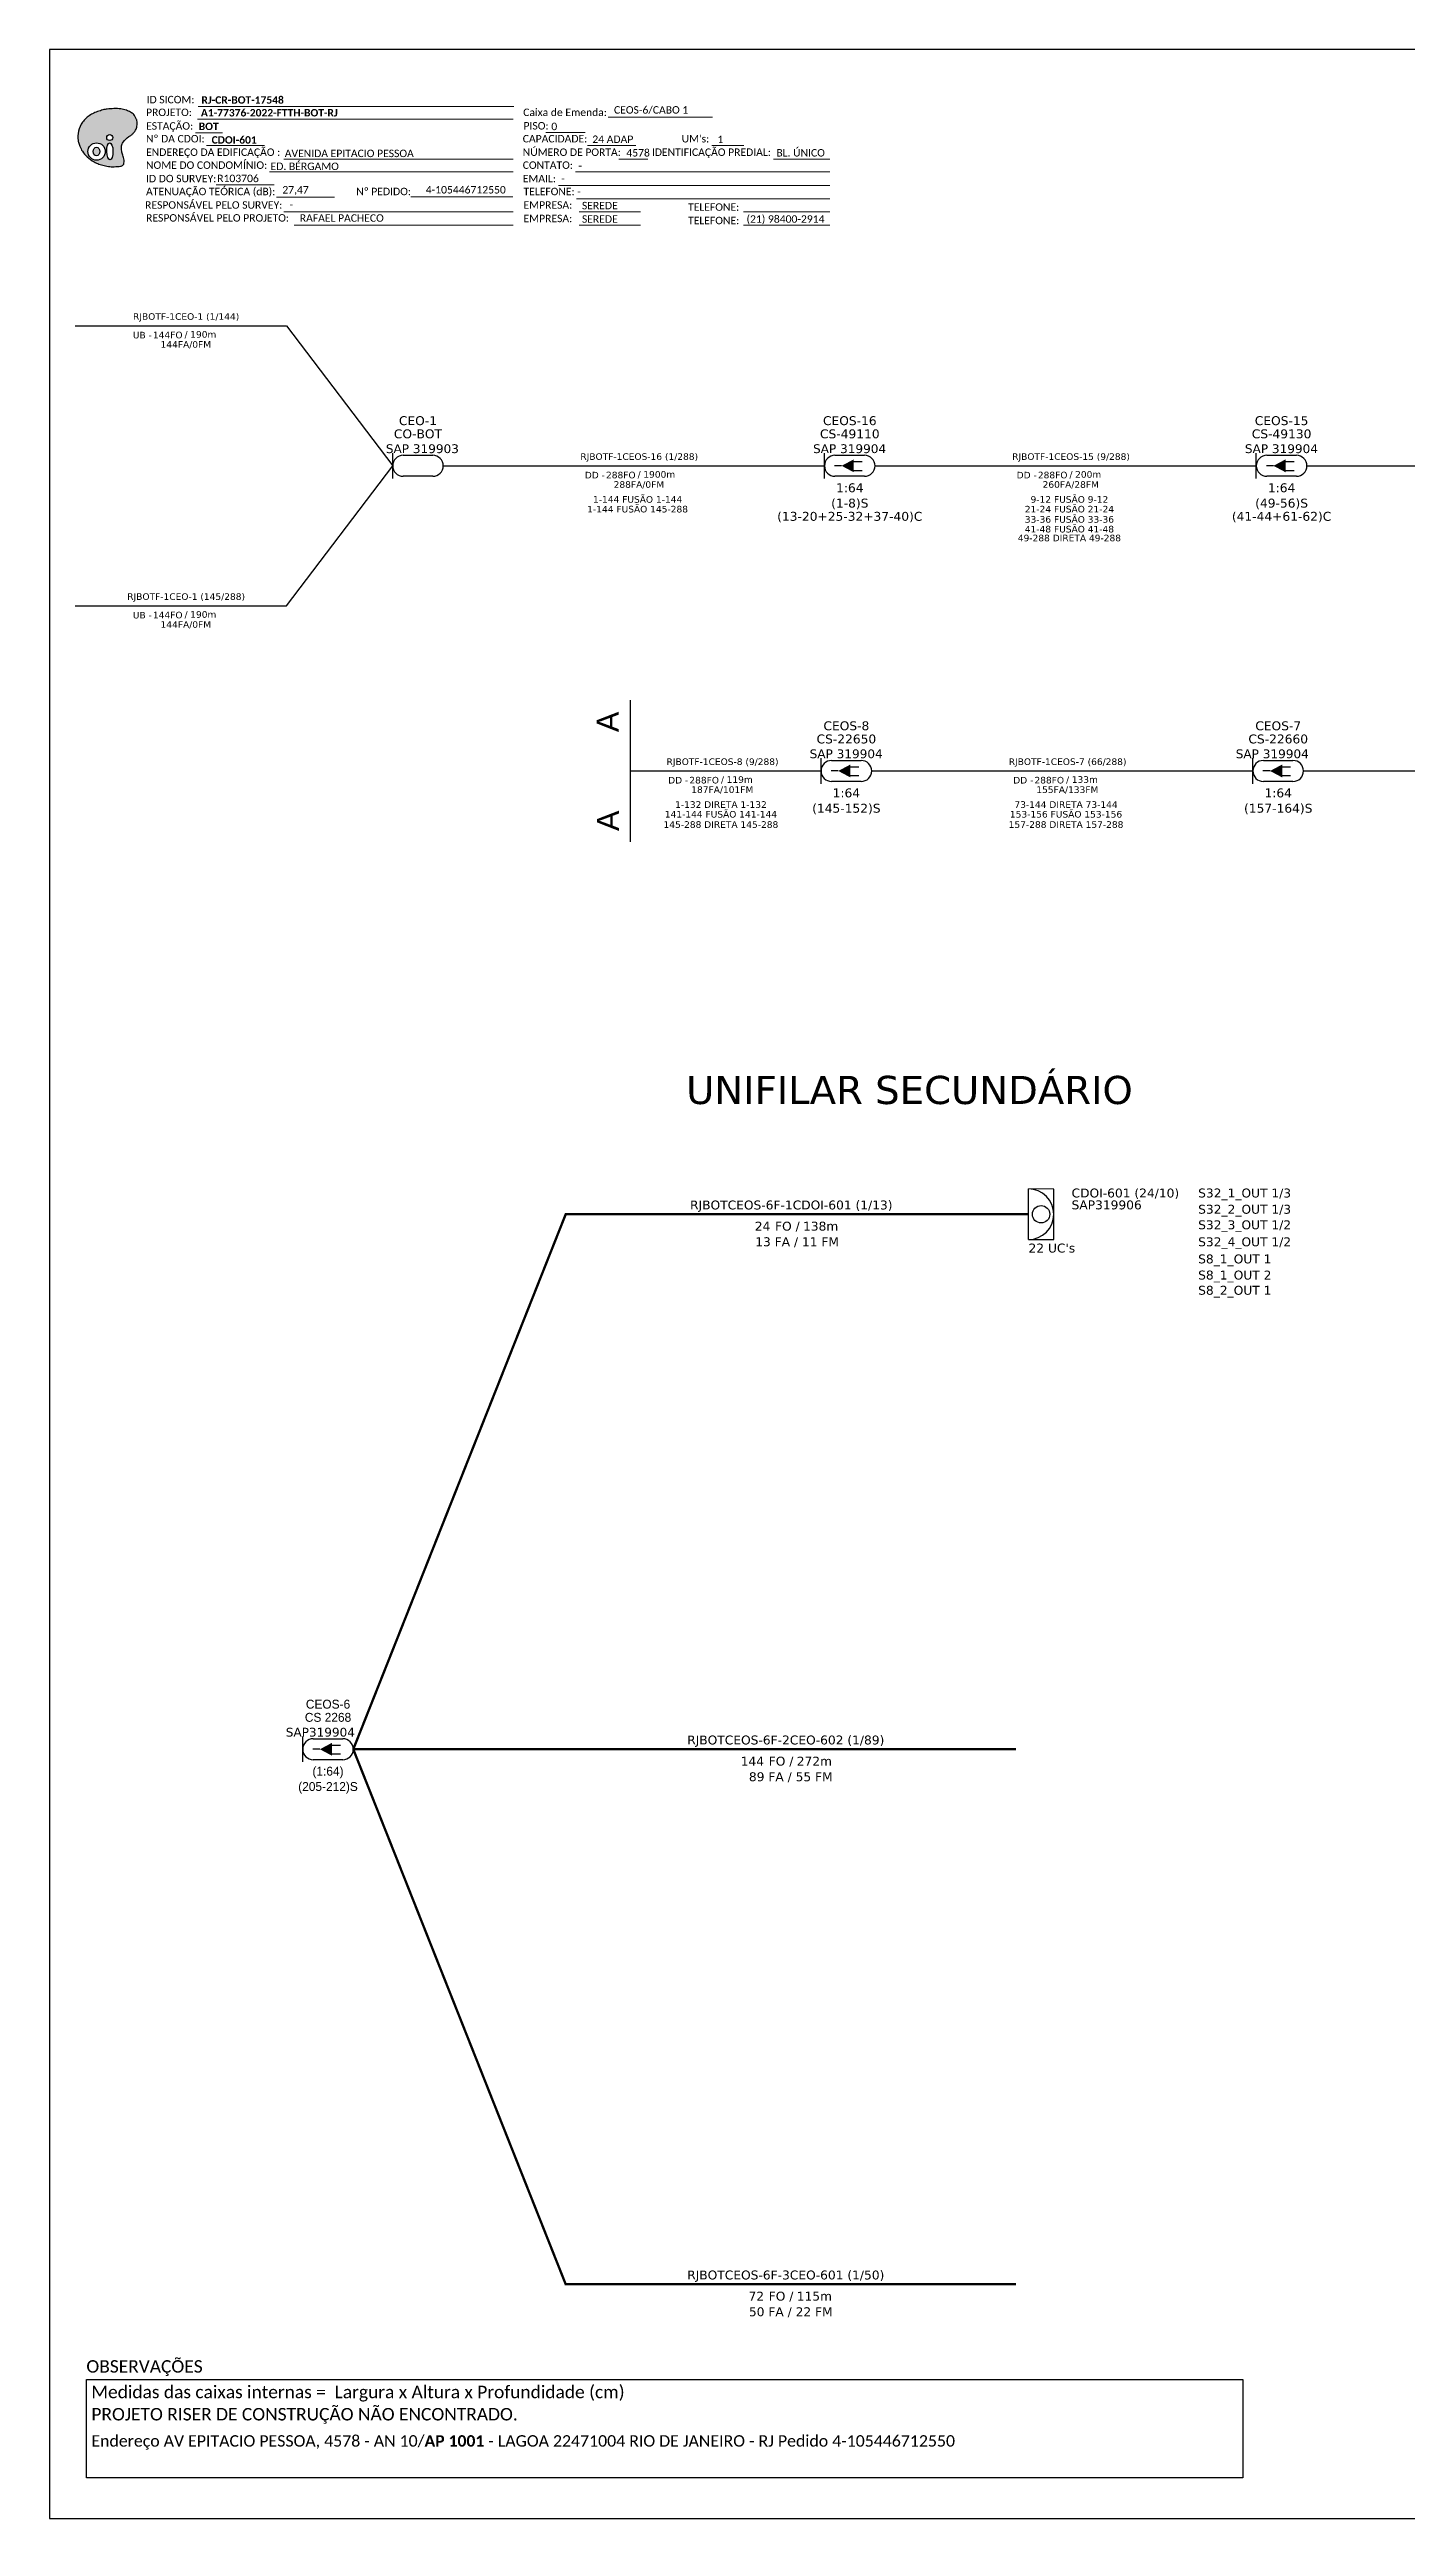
# Model space of a CAD drawing. Header units: millimetres. Extents: x 1012 to 1851, y 91 to 685.
# Drawn here: x 1012 to 1339, y 91 to 685 of the extents above; entities that cross this region are included whole.
import ezdxf
from ezdxf.enums import TextEntityAlignment as Align

# ---------------------------------------------------------------- set-up
doc = ezdxf.new("R2010")
doc.units = ezdxf.units.MM
doc.header["$LTSCALE"] = 0.1
doc.header["$MEASUREMENT"] = 0
for name, color, linetype in [('20.4-CEO', 1, 'Continuous'), ('20.4-CEOS', 1, 'Continuous'), ('20.5-CABO EM DUTO', 1, 'Continuous'), ('CD a instalar', 1, 'Continuous'), ('CDOI', 1, 'Continuous'), ('CEOS', 1, 'Continuous')]:
    doc.layers.add(name, color=color, linetype=linetype)
doc.layers.add('40.1-ETIQUETAS', color=1, linetype='Continuous', lineweight=20)
doc.layers.add('Texto_Cabos', color=1, linetype='Continuous', lineweight=20)
doc.styles.add('siredit', font='verdana.ttf')
doc.styles.get("Standard").update_dxf_attribs({"font": 'arial.ttf'})
doc.styles.add('Style-font000', font='font000.shx')
doc.styles.add('WMF-Calibri0', font='calibri.ttf')
doc.styles.add('WMF-Calibri1', font='calibrib.ttf')

# ---------------------------------------------------------------- blocks, each defined once
blk = doc.blocks.new('OI')
h = blk.add_hatch(color=40)
edge = h.paths.add_edge_path()
edge.add_spline(control_points=[(4.35, -0.67), (3.92, -0.99), (3.26, -1.5), (2.81, -2.59), (2.9, -3.5), (3.06, -4.27), (3.31, -4.85), (3.37, -5.39), (3.4, -5.88), (3.2, -6.4), (2.54, -6.61), (1.65, -6.63), (0.55, -6.67), (-0.56, -6.42), (-1.61, -6.14), (-2.77, -5.61), (-3.92, -4.77), (-4.89, -3.7), (-5.34, -2.65), (-5.6, -1.94), (-5.85, -0.96), (-5.71, 0.47), (-5.1, 2.02), (-4.14, 3.02), (-3.3, 3.61), (-2.37, 4.16), (-1.36, 4.44), (-0.56, 4.7), (0.79, 4.85), (2.24, 4.97), (3.79, 4.57), (4.67, 4.21), (5.44, 3.65), (5.76, 2.99), (6.03, 2.21), (6.01, 1.46), (5.72, 0.64), (5.31, 0.08), (4.88, -0.38), (4.51, -0.55), (4.35, -0.67)], knot_values=[0, 0, 0, 0, 1.60434, 2.417191, 3.427595, 4.282808, 4.776746, 5.304182, 5.888771, 6.258406, 6.858137, 7.79129, 8.986195, 10.124242, 11.187857, 12.242908, 13.953784, 15.414161, 16.515391, 17.349188, 17.675853, 19.552021, 21.515531, 22.568638, 23.63245, 24.621084, 25.782718, 26.745347, 27.142653, 29.870543, 31.004649, 31.921532, 32.709589, 33.801391, 34.042471, 35.192333, 35.971461, 36.628871, 37.254359, 37.836911, 37.836911, 37.836911, 37.836911], degree=3, periodic=0)
h.paths.add_polyline_path([(1.13, -0.87, -1), (-0.04, -0.87, -1)], flags=16)
edge = h.paths.add_edge_path(flags=16)
edge.add_ellipse((0.56, -3.59), major_axis=(-0.02, 1.71), ratio=0.361305, start_angle=0, end_angle=360)
h.paths.add_polyline_path([(-0.36, -3.62, -1), (-3.8, -3.62, -1)], flags=16)
edge = h.paths.add_edge_path(flags=0)
edge.add_ellipse((-2.08, -3.62), major_axis=(0, 0.885), ratio=0.758294, start_angle=0, end_angle=360)
at = {"color": 40}
for centre, radius in [((-2.08, -3.62), 1.72), ((0.54, -0.87), 0.587)]:
    blk.add_circle(centre, radius, dxfattribs=at)
blk.add_ellipse((-2.08, -3.62), major_axis=(0, 0.885), ratio=0.758294, start_param=-3.141592653589792, end_param=3.141592653589792, dxfattribs=at)
blk.add_ellipse((0.56, -3.59), major_axis=(-0.02, 1.71), ratio=0.361305, dxfattribs=at)
at = {"color": 40, "start_tangent": (-0.800898, -0.598801), "end_tangent": (-0.800898, -0.598801)}
blk.add_spline([(4.35, -0.67), (3.2, -1.78), (2.9, -2.54), (2.92, -3.55), (3.12, -4.38), (3.28, -4.85), (3.37, -5.37), (3.35, -5.95), (3.2, -6.29), (2.66, -6.55), (1.73, -6.63), (0.54, -6.62), (-0.58, -6.41), (-1.6, -6.11), (-2.56, -5.67), (-3.95, -4.67), (-4.89, -3.56), (-5.37, -2.56), (-5.64, -1.78), (-5.72, -1.46), (-5.63, 0.42), (-4.84, 2.22), (-4.13, 2.99), (-3.27, 3.62), (-2.4, 4.09), (-1.3, 4.47), (-0.37, 4.72), (0.02, 4.77), (2.75, 4.8), (3.85, 4.53), (4.69, 4.16), (5.31, 3.68), (5.85, 2.73), (5.93, 2.5), (5.94, 1.35), (5.67, 0.62), (5.29, 0.08), (4.84, -0.36), (4.35, -0.67)], degree=3, dxfattribs=at)
blk = doc.blocks.new('CEO_UN')
at = {"layer": '20.4-CEO', "color": 0}
for p, q in [((-9.11, 2.39), (-2.39, 2.39)), ((-2.39, -2.39), (-9.11, -2.39))]:
    blk.add_line(p, q, dxfattribs=at)
blk.add_lwpolyline([(-11.5, -2.89), (-11.5, 2.89)], dxfattribs=at)
for centre, start, end in [((-9.11, 0), 90, 270), ((-2.39, 0), 270, 90)]:
    blk.add_arc(centre, 2.39, start, end, dxfattribs=at)
at = {"layer": '20.4-CEO', "color": 7, "style": 'siredit'}
for tag, height, p in [('NOME?', 2.03, (-5.75, 10.27)), ('LOCAL?', 2.03, (-5.75, 7.27)), ('TIPO?', 2, (-9.11, 3.89))]:
    blk.add_attdef(tag, text='', height=height, dxfattribs=at).set_placement(p, align=Align.MIDDLE_CENTER)
blk.add_attdef('FIBRAS_RESERVA', text='', height=2.03, dxfattribs=at).set_placement((-5.75, -3.97), align=Align.TOP_CENTER)
blk = doc.blocks.new('ETIQUETA_RS5F')
at = {"layer": '40.1-ETIQUETAS', "color": 0, "style": 'siredit'}
blk.add_text('/', height=1.5, dxfattribs=at).set_placement((1.55, -1.95), align=Align.MIDDLE_RIGHT)
for tag, p in [('ETIQUETA_R_SECUNDARIA', (1.18, 2.1)), ('ETIQUETA_R_PRIMARIA', (1.18, 4.1)), ('F_ATIVAS/F_MORTAS', (1.11, -4.24))]:
    blk.add_attdef(tag, text='', height=1.5, dxfattribs=at).set_placement(p, align=Align.MIDDLE_CENTER)
for tag, p in [('TIPO_CABO', (-6.62, -2.12)), ('CAP_CABO', (0.37, -2.09))]:
    blk.add_attdef(tag, text='', height=1.5, dxfattribs=at).set_placement(p, align=Align.MIDDLE_RIGHT)
blk.add_attdef('METROS', text='', height=1.5, dxfattribs=at).set_placement((2.11, -1.95), align=Align.MIDDLE_LEFT)
for tag, p in [('FUSÃO_1', (0.82, -8.39)), ('FUSÃO_2', (0.82, -10.6)), ('FUSÃO_3', (0.82, -12.93)), ('FUSÃO_4', (0.82, -15.14)), ('FUSÃO_5', (0.82, -17.16))]:
    blk.add_attdef(tag, text='', height=1.5, dxfattribs=at).set_placement(p, align=Align.CENTER)
blk = doc.blocks.new('CEOS_UN')
at = {"layer": '20.4-CEOS', "color": 0}
for p, q in [((-9.11, 2.39), (-2.39, 2.39)), ((-2.39, -2.39), (-9.11, -2.39))]:
    blk.add_line(p, q, dxfattribs=at)
for points in [[(-11.5, -2.89), (-11.5, 2.89)], [(-4.96, 0.95), (-2.92, 0.95)], [(-7.6, 0), (-9.22, 0)], [(-4.96, -1.04), (-2.92, -1.04)]]:
    blk.add_lwpolyline(points, dxfattribs=at)
blk.add_lwpolyline([(-7.6, 0, 0, 2.95, 0), (-4.83, 0, 2.95, 2.95, 0)], format="xyseb", dxfattribs=at)
for centre, start, end in [((-9.11, 0), 90, 270), ((-2.39, 0), 270, 90)]:
    blk.add_arc(centre, 2.39, start, end, dxfattribs=at)
at = {"layer": '20.4-CEOS', "color": 7, "style": 'siredit'}
for tag, height, p in [('NOME?', 2.03, (-5.75, 10.27)), ('LOCAL?', 2.03, (-5.75, 7.27)), ('TIPO?', 2, (-8.98, 3.89))]:
    blk.add_attdef(tag, text='', height=height, dxfattribs=at).set_placement(p, align=Align.MIDDLE_CENTER)
for tag, p in [('RACIO_SPLITAGEM', (-5.75, -3.97)), ('FIBRAS_SPLITTER', (-5.75, -7.46)), ('FIBRAS_TOP_C', (-5.75, -10.46)), ('RESERVA_FINAIS', (-5.75, -13.29))]:
    blk.add_attdef(tag, text='', height=2.03, dxfattribs=at).set_placement(p, align=Align.TOP_CENTER)

msp = doc.modelspace()

# ---------------------------------------------------------------- linework, layer by layer
at = {"linetype": 'Continuous'}
msp.add_lwpolyline([(1850.65, 684.79), (1012.09, 684.79), (1012.09, 90.79), (1850.65, 90.79), (1850.65, 684.79)], dxfattribs=at)
at = {"color": 7, "lineweight": 0}
for points in [[(1047.75, 668), (1123.72, 668)], [(1047.88, 671.07), (1123.85, 671.07)], [(1146.56, 668.49), (1171.7, 668.49)], [(1047.24, 664.72), (1053.78, 664.72)], [(1049.9, 661.65), (1063.84, 661.65)], [(1131.52, 664.76), (1141, 664.76)], [(1141.57, 661.65), (1153.19, 661.65)], [(1171.51, 661.65), (1179.18, 661.65)], [(1065.06, 655.3), (1123.72, 655.3)], [(1068.47, 658.41), (1123.72, 658.41)], [(1138.68, 655.3), (1199.91, 655.3)], [(1149.15, 658.41), (1156.1, 658.41)], [(1186.33, 658.41), (1199.88, 658.41)], [(1052.22, 652.24), (1066.16, 652.24)], [(1066.75, 649.27), (1080.7, 649.27)], [(1099.08, 649.28), (1123.58, 649.28)], [(1134.64, 652.06), (1199.91, 652.06)], [(1138.93, 648.83), (1199.91, 648.83)], [(1068.47, 645.71), (1123.72, 645.71)], [(1070.96, 642.48), (1123.72, 642.48)], [(1139.54, 645.71), (1154.34, 645.71)], [(1139.54, 642.48), (1154.34, 642.48)], [(1179.14, 645.71), (1199.91, 645.71)], [(1179.14, 642.48), (1199.91, 642.48)]]:
    msp.add_lwpolyline(points, dxfattribs=at)
at = {"color": 0}
msp.add_lwpolyline([(1151.93, 494.19), (1151.93, 528.22)], dxfattribs=at)
msp.add_lwpolyline([(1021.01, 124.28), (1299.26, 124.28), (1299.26, 100.58), (1021.01, 100.58)], close=True, dxfattribs=at)
at = {"layer": '20.5-CABO EM DUTO', "color": 0}
for points in [[(1018.27, 618.29), (1069.15, 618.29), (1094.7, 584.61)], [(1018.27, 550.92), (1069.15, 550.92), (1094.7, 584.61)]]:
    msp.add_lwpolyline(points, dxfattribs=at)
at = {"layer": '20.5-CABO EM DUTO', "color": 0, "linetype": 'ByBlock'}
for points in [[(1106.87, 584.61), (1198.61, 584.61)], [(1210.78, 584.61), (1302.53, 584.61)], [(1314.7, 584.61), (1406.44, 584.61)], [(1151.93, 511.2), (1197.8, 511.2)], [(1209.97, 511.2), (1301.71, 511.2)], [(1313.88, 511.2), (1405.63, 511.2)]]:
    msp.add_lwpolyline(points, dxfattribs=at)
at = {"layer": 'CD a instalar', "color": 5, "linetype": 'Continuous', "const_width": 0.572}
msp.add_lwpolyline([(1085.22, 275.86), (1136.34, 404.56), (1247.7, 404.56)], dxfattribs=at)
at = {"layer": 'CD a instalar', "color": 0, "linetype": 'Continuous', "const_width": 0.572}
for points in [[(1085.22, 275.86), (1136.34, 275.86), (1244.66, 275.86)], [(1085.22, 275.86), (1136.34, 147.16), (1244.66, 147.16)]]:
    msp.add_lwpolyline(points, dxfattribs=at)
at = {"layer": 'CDOI', "color": 5}
for p, q in [((1253.78, 410.63), (1247.71, 410.64)), ((1253.78, 398.48), (1253.78, 410.63)), ((1247.7, 398.48), (1253.78, 398.48))]:
    msp.add_line(p, q, dxfattribs=at)
msp.add_lwpolyline([(1247.7, 398.48), (1247.71, 410.64)], dxfattribs=at)
msp.add_circle((1250.74, 404.56), 2.1, dxfattribs=at)
msp.add_arc((1247.7, 404.56), 6.08, 269.97241, 89.97241, dxfattribs=at)
at = {"layer": 'CEOS', "color": 0}
for p, q in [((1075.59, 278.39), (1082.69, 278.39)), ((1082.69, 273.33), (1075.59, 273.33))]:
    msp.add_line(p, q, dxfattribs=at)
for points in [[(1073.06, 272.81), (1073.06, 278.91)], [(1077.18, 275.86), (1075.48, 275.86)], [(1079.98, 276.86), (1082.14, 276.86)], [(1079.98, 274.76), (1082.14, 274.76)]]:
    msp.add_lwpolyline(points, dxfattribs=at)
msp.add_lwpolyline([(1077.18, 275.86, 0, 3.12, 0), (1080.11, 275.86, 3.12, 3.12, 0)], format="xyseb", dxfattribs=at)
for centre, start, end in [((1075.59, 275.86), 90, 270), ((1082.69, 275.86), 270, 90)]:
    msp.add_arc(centre, 2.53, start, end, dxfattribs=at)

# ---------------------------------------------------------------- block references
at = {"color": 7, "xscale": 1.213923925163967, "yscale": 1.213923925163952, "zscale": 1.213923925163967, "rotation": 0.1532896023949058}
msp.add_blockref('OI', (1025.95, 664.62), dxfattribs=at)
at = {"layer": '20.4-CEO', "color": 0}
ref = msp.add_blockref('CEO_UN', (1106.87, 584.61), dxfattribs=dict(at, xscale=1.058400000000063, yscale=1.058400000000077, zscale=1.0584))
ref.add_attrib('NOME?', 'CEO-1', dxfattribs={"color": 7, "height": 2.146, "style": 'siredit'}).set_placement((1100.78, 595.47), align=Align.MIDDLE_CENTER)
ref.add_attrib('LOCAL?', 'CO-BOT', dxfattribs={"color": 7, "height": 2.146, "style": 'siredit'}).set_placement((1100.78, 592.3), align=Align.MIDDLE_CENTER)
ref.add_attrib('TIPO?', '          SAP 319903', dxfattribs={"color": 7, "height": 2.1168, "style": 'siredit'}).set_placement((1097.23, 588.73), align=Align.MIDDLE_CENTER)
at = {"layer": '20.4-CEOS', "color": 0}
ref = msp.add_blockref('CEOS_UN', (1210.78, 584.61), dxfattribs=dict(at, xscale=1.058400000000063, yscale=1.058400000000077, zscale=1.0584))
ref.add_attrib('NOME?', 'CEOS-16', dxfattribs={"color": 7, "height": 2.146, "style": 'siredit'}).set_placement((1204.7, 595.47), align=Align.MIDDLE_CENTER)
ref.add_attrib('LOCAL?', 'CS-49110', dxfattribs={"color": 7, "height": 2.146, "style": 'siredit'}).set_placement((1204.7, 592.3), align=Align.MIDDLE_CENTER)
ref.add_attrib('TIPO?', 'SAP 319904', dxfattribs={"color": 7, "height": 2.117, "style": 'siredit'}).set_placement((1204.65, 588.73), align=Align.MIDDLE_CENTER)
ref.add_attrib('RACIO_SPLITAGEM', '1:64', dxfattribs={"color": 7, "height": 2.146, "style": 'siredit'}).set_placement((1204.7, 580.4), align=Align.TOP_CENTER)
ref.add_attrib('FIBRAS_SPLITTER', '(1-8)S', dxfattribs={"color": 7, "height": 2.146, "style": 'siredit'}).set_placement((1204.7, 576.71), align=Align.TOP_CENTER)
ref.add_attrib('FIBRAS_TOP_C', '(13-20+25-32+37-40)C', dxfattribs={"color": 7, "height": 2.1459, "style": 'siredit'}).set_placement((1204.7, 573.53), align=Align.TOP_CENTER)
ref = msp.add_blockref('CEOS_UN', (1314.7, 584.61), dxfattribs=dict(at, xscale=1.058400000000063, yscale=1.058400000000077, zscale=1.0584))
ref.add_attrib('NOME?', 'CEOS-15', dxfattribs={"color": 7, "height": 2.146, "style": 'siredit'}).set_placement((1308.61, 595.47), align=Align.MIDDLE_CENTER)
ref.add_attrib('LOCAL?', 'CS-49130', dxfattribs={"color": 7, "height": 2.146, "style": 'siredit'}).set_placement((1308.61, 592.3), align=Align.MIDDLE_CENTER)
ref.add_attrib('TIPO?', 'SAP 319904', dxfattribs={"color": 7, "height": 2.117, "style": 'siredit'}).set_placement((1308.57, 588.73), align=Align.MIDDLE_CENTER)
ref.add_attrib('RACIO_SPLITAGEM', '1:64', dxfattribs={"color": 7, "height": 2.146, "style": 'siredit'}).set_placement((1308.61, 580.4), align=Align.TOP_CENTER)
ref.add_attrib('FIBRAS_SPLITTER', '(49-56)S', dxfattribs={"color": 7, "height": 2.146, "style": 'siredit'}).set_placement((1308.61, 576.71), align=Align.TOP_CENTER)
ref.add_attrib('FIBRAS_TOP_C', '(41-44+61-62)C', dxfattribs={"color": 7, "height": 2.1459, "style": 'siredit'}).set_placement((1308.61, 573.53), align=Align.TOP_CENTER)
ref = msp.add_blockref('CEOS_UN', (1209.97, 511.2), dxfattribs=dict(at, xscale=1.058400000000063, yscale=1.058400000000077, zscale=1.0584))
ref.add_attrib('NOME?', 'CEOS-8', dxfattribs={"color": 7, "height": 2.146, "style": 'siredit'}).set_placement((1203.88, 522.07), align=Align.MIDDLE_CENTER)
ref.add_attrib('LOCAL?', 'CS-22650', dxfattribs={"color": 7, "height": 2.146, "style": 'siredit'}).set_placement((1203.88, 518.9), align=Align.MIDDLE_CENTER)
ref.add_attrib('TIPO?', 'SAP 319904', dxfattribs={"color": 7, "height": 2.117, "style": 'siredit'}).set_placement((1203.83, 515.33), align=Align.MIDDLE_CENTER)
ref.add_attrib('RACIO_SPLITAGEM', '1:64', dxfattribs={"color": 7, "height": 2.146, "style": 'siredit'}).set_placement((1203.88, 507), align=Align.TOP_CENTER)
ref.add_attrib('FIBRAS_SPLITTER', '(145-152)S', dxfattribs={"color": 7, "height": 2.146, "style": 'siredit'}).set_placement((1203.88, 503.31), align=Align.TOP_CENTER)
ref = msp.add_blockref('CEOS_UN', (1313.88, 511.2), dxfattribs=dict(at, xscale=1.058400000000063, yscale=1.058400000000077, zscale=1.0584))
ref.add_attrib('NOME?', 'CEOS-7', dxfattribs={"color": 7, "height": 2.146, "style": 'siredit'}).set_placement((1307.8, 522.07), align=Align.MIDDLE_CENTER)
ref.add_attrib('LOCAL?', 'CS-22660', dxfattribs={"color": 7, "height": 2.146, "style": 'siredit'}).set_placement((1307.8, 518.9), align=Align.MIDDLE_CENTER)
ref.add_attrib('TIPO?', 'SAP 319904   ', dxfattribs={"color": 7, "height": 2.1168, "style": 'siredit'}).set_placement((1307.75, 515.33), align=Align.MIDDLE_CENTER)
ref.add_attrib('RACIO_SPLITAGEM', '1:64', dxfattribs={"color": 7, "height": 2.146, "style": 'siredit'}).set_placement((1307.8, 507), align=Align.TOP_CENTER)
ref.add_attrib('FIBRAS_SPLITTER', '(157-164)S', dxfattribs={"color": 7, "height": 2.146, "style": 'siredit'}).set_placement((1307.8, 503.31), align=Align.TOP_CENTER)
at = {"layer": '40.1-ETIQUETAS', "color": 0}
ref = msp.add_blockref('ETIQUETA_RS5F', (1043.71, 618.29), dxfattribs=dict(at, xscale=1.058400000000063, yscale=1.058400000000077, zscale=1.0584))
ref.add_attrib('ETIQUETA_R_SECUNDARIA', 'RJBOTF-1CEO-1 (1/144)', dxfattribs={"color": 0, "height": 1.5876, "style": 'siredit'}).set_placement((1045, 620.52), align=Align.MIDDLE_CENTER)
ref.add_attrib('TIPO_CABO', 'UB -', dxfattribs={"color": 0, "height": 1.588, "style": 'siredit'}).set_placement((1036.74, 616.05), align=Align.MIDDLE_RIGHT)
ref.add_attrib('CAP_CABO', '144FO', dxfattribs={"color": 0, "height": 1.588, "style": 'siredit'}).set_placement((1044.13, 616.08), align=Align.MIDDLE_RIGHT)
ref.add_attrib('METROS', '190m', dxfattribs={"color": 0, "height": 1.588, "style": 'siredit'}).set_placement((1045.98, 616.22), align=Align.MIDDLE_LEFT)
ref.add_attrib('F_ATIVAS/F_MORTAS', '144FA/0FM', dxfattribs={"color": 0, "height": 1.588, "style": 'siredit'}).set_placement((1044.92, 613.8), align=Align.MIDDLE_CENTER)
ref = msp.add_blockref('ETIQUETA_RS5F', (1152.74, 584.61), dxfattribs=dict(at, xscale=1.058400000000063, yscale=1.058400000000077, zscale=1.0584))
ref.add_attrib('ETIQUETA_R_SECUNDARIA', 'RJBOTF-1CEOS-16 (1/288)', dxfattribs={"color": 0, "height": 1.5876, "style": 'siredit'}).set_placement((1154.03, 586.83), align=Align.MIDDLE_CENTER)
ref.add_attrib('TIPO_CABO', 'DD -', dxfattribs={"color": 0, "height": 1.588, "style": 'siredit'}).set_placement((1145.77, 582.37), align=Align.MIDDLE_RIGHT)
ref.add_attrib('CAP_CABO', '288FO', dxfattribs={"color": 0, "height": 1.588, "style": 'siredit'}).set_placement((1153.16, 582.39), align=Align.MIDDLE_RIGHT)
ref.add_attrib('METROS', '1900m', dxfattribs={"color": 0, "height": 1.588, "style": 'siredit'}).set_placement((1155.01, 582.54), align=Align.MIDDLE_LEFT)
ref.add_attrib('F_ATIVAS/F_MORTAS', '288FA/0FM', dxfattribs={"color": 0, "height": 1.588, "style": 'siredit'}).set_placement((1153.95, 580.11), align=Align.MIDDLE_CENTER)
ref.add_attrib('FUSÃO_1', '1-144 FUSÃO 1-144', dxfattribs={"color": 0, "height": 1.5876, "style": 'siredit'}).set_placement((1153.64, 575.73), align=Align.CENTER)
ref.add_attrib('FUSÃO_2', '1-144 FUSÃO 145-288', dxfattribs={"color": 0, "height": 1.5876, "style": 'siredit'}).set_placement((1153.64, 573.39), align=Align.CENTER)
ref = msp.add_blockref('ETIQUETA_RS5F', (1256.66, 584.61), dxfattribs=dict(at, xscale=1.058400000000063, yscale=1.058400000000077, zscale=1.0584))
ref.add_attrib('ETIQUETA_R_SECUNDARIA', 'RJBOTF-1CEOS-15 (9/288)', dxfattribs={"color": 0, "height": 1.5876, "style": 'siredit'}).set_placement((1257.94, 586.83), align=Align.MIDDLE_CENTER)
ref.add_attrib('TIPO_CABO', 'DD -', dxfattribs={"color": 0, "height": 1.588, "style": 'siredit'}).set_placement((1249.69, 582.37), align=Align.MIDDLE_RIGHT)
ref.add_attrib('CAP_CABO', '288FO', dxfattribs={"color": 0, "height": 1.588, "style": 'siredit'}).set_placement((1257.08, 582.39), align=Align.MIDDLE_RIGHT)
ref.add_attrib('METROS', '200m', dxfattribs={"color": 0, "height": 1.588, "style": 'siredit'}).set_placement((1258.92, 582.54), align=Align.MIDDLE_LEFT)
ref.add_attrib('F_ATIVAS/F_MORTAS', '260FA/28FM', dxfattribs={"color": 0, "height": 1.588, "style": 'siredit'}).set_placement((1257.87, 580.11), align=Align.MIDDLE_CENTER)
ref.add_attrib('FUSÃO_1', '9-12 FUSÃO 9-12', dxfattribs={"color": 0, "height": 1.5876, "style": 'siredit'}).set_placement((1257.55, 575.73), align=Align.CENTER)
ref.add_attrib('FUSÃO_2', '21-24 FUSÃO 21-24', dxfattribs={"color": 0, "height": 1.5876, "style": 'siredit'}).set_placement((1257.55, 573.39), align=Align.CENTER)
ref.add_attrib('FUSÃO_3', '33-36 FUSÃO 33-36', dxfattribs={"color": 0, "height": 1.5876, "style": 'siredit'}).set_placement((1257.55, 570.92), align=Align.CENTER)
ref.add_attrib('FUSÃO_4', '41-48 FUSÃO 41-48', dxfattribs={"color": 0, "height": 1.5876, "style": 'siredit'}).set_placement((1257.55, 568.58), align=Align.CENTER)
ref.add_attrib('FUSÃO_5', '49-288 DIRETA 49-288', dxfattribs={"color": 0, "height": 1.5876, "style": 'siredit'}).set_placement((1257.55, 566.45), align=Align.CENTER)
ref = msp.add_blockref('ETIQUETA_RS5F', (1043.71, 550.92), dxfattribs=dict(at, xscale=1.058400000000063, yscale=1.058400000000077, zscale=1.0584))
ref.add_attrib('ETIQUETA_R_SECUNDARIA', 'RJBOTF-1CEO-1 (145/288)', dxfattribs={"color": 0, "height": 1.5876, "style": 'siredit'}).set_placement((1045, 553.15), align=Align.MIDDLE_CENTER)
ref.add_attrib('TIPO_CABO', 'UB -', dxfattribs={"color": 0, "height": 1.588, "style": 'siredit'}).set_placement((1036.74, 548.68), align=Align.MIDDLE_RIGHT)
ref.add_attrib('CAP_CABO', '144FO', dxfattribs={"color": 0, "height": 1.588, "style": 'siredit'}).set_placement((1044.13, 548.71), align=Align.MIDDLE_RIGHT)
ref.add_attrib('METROS', '190m', dxfattribs={"color": 0, "height": 1.588, "style": 'siredit'}).set_placement((1045.98, 548.85), align=Align.MIDDLE_LEFT)
ref.add_attrib('F_ATIVAS/F_MORTAS', '144FA/0FM', dxfattribs={"color": 0, "height": 1.588, "style": 'siredit'}).set_placement((1044.92, 546.43), align=Align.MIDDLE_CENTER)
ref = msp.add_blockref('ETIQUETA_RS5F', (1172.8, 511.2), dxfattribs=dict(at, xscale=1.058400000000063, yscale=1.058400000000077, zscale=1.0584))
ref.add_attrib('ETIQUETA_R_SECUNDARIA', 'RJBOTF-1CEOS-8 (9/288)', dxfattribs={"color": 0, "height": 1.5876, "style": 'siredit'}).set_placement((1174.08, 513.43), align=Align.MIDDLE_CENTER)
ref.add_attrib('TIPO_CABO', 'DD -', dxfattribs={"color": 0, "height": 1.588, "style": 'siredit'}).set_placement((1165.83, 508.97), align=Align.MIDDLE_RIGHT)
ref.add_attrib('CAP_CABO', '288FO', dxfattribs={"color": 0, "height": 1.588, "style": 'siredit'}).set_placement((1173.22, 508.99), align=Align.MIDDLE_RIGHT)
ref.add_attrib('METROS', '119m', dxfattribs={"color": 0, "height": 1.588, "style": 'siredit'}).set_placement((1175.06, 509.14), align=Align.MIDDLE_LEFT)
ref.add_attrib('F_ATIVAS/F_MORTAS', '187FA/101FM', dxfattribs={"color": 0, "height": 1.5876, "style": 'siredit'}).set_placement((1174.01, 506.71), align=Align.MIDDLE_CENTER)
ref.add_attrib('FUSÃO_1', '1-132 DIRETA 1-132', dxfattribs={"color": 0, "height": 1.5876, "style": 'siredit'}).set_placement((1173.69, 502.33), align=Align.CENTER)
ref.add_attrib('FUSÃO_2', '141-144 FUSÃO 141-144', dxfattribs={"color": 0, "height": 1.5876, "style": 'siredit'}).set_placement((1173.69, 499.99), align=Align.CENTER)
ref.add_attrib('FUSÃO_3', '145-288 DIRETA 145-288', dxfattribs={"color": 0, "height": 1.5876, "style": 'siredit'}).set_placement((1173.69, 497.52), align=Align.CENTER)
ref = msp.add_blockref('ETIQUETA_RS5F', (1255.84, 511.2), dxfattribs=dict(at, xscale=1.058400000000063, yscale=1.058400000000077, zscale=1.0584))
ref.add_attrib('ETIQUETA_R_SECUNDARIA', 'RJBOTF-1CEOS-7 (66/288)', dxfattribs={"color": 0, "height": 1.5876, "style": 'siredit'}).set_placement((1257.12, 513.43), align=Align.MIDDLE_CENTER)
ref.add_attrib('TIPO_CABO', 'DD -', dxfattribs={"color": 0, "height": 1.588, "style": 'siredit'}).set_placement((1248.87, 508.97), align=Align.MIDDLE_RIGHT)
ref.add_attrib('CAP_CABO', '288FO', dxfattribs={"color": 0, "height": 1.588, "style": 'siredit'}).set_placement((1256.26, 508.99), align=Align.MIDDLE_RIGHT)
ref.add_attrib('METROS', '133m', dxfattribs={"color": 0, "height": 1.588, "style": 'siredit'}).set_placement((1258.11, 509.14), align=Align.MIDDLE_LEFT)
ref.add_attrib('F_ATIVAS/F_MORTAS', '155FA/133FM', dxfattribs={"color": 0, "height": 1.5876, "style": 'siredit'}).set_placement((1257.05, 506.71), align=Align.MIDDLE_CENTER)
ref.add_attrib('FUSÃO_1', '73-144 DIRETA 73-144', dxfattribs={"color": 0, "height": 1.5876, "style": 'siredit'}).set_placement((1256.74, 502.33), align=Align.CENTER)
ref.add_attrib('FUSÃO_2', '153-156 FUSÃO 153-156', dxfattribs={"color": 0, "height": 1.5876, "style": 'siredit'}).set_placement((1256.74, 499.99), align=Align.CENTER)
ref.add_attrib('FUSÃO_3', '157-288 DIRETA 157-288', dxfattribs={"color": 0, "height": 1.5876, "style": 'siredit'}).set_placement((1256.74, 497.52), align=Align.CENTER)

# ---------------------------------------------------------------- texts
at = {"color": 7, "lineweight": 0, "style": 'WMF-Calibri0'}
for s, height, p in [('ID SICOM:', 1.793, (1035.48, 671.81)), ('PROJETO:', 1.793, (1035.35, 668.75)), ('ESTAÇÃO:', 1.793, (1035.35, 665.47)), ('Caixa de Emenda:', 1.7927, (1126.11, 668.75)), ('PISO:', 1.793, (1126.18, 665.51)), ('Nº DA CDOI:', 1.7927, (1035.35, 662.4)), ('ENDEREÇO DA EDIFICAÇÃO :', 1.7927, (1035.35, 659.16)), ('CAPACIDADE:', 1.7927, (1126, 662.4)), ('NÚMERO DE PORTA:', 1.7927, (1126, 659.16)), ('IDENTIFICAÇÃO PREDIAL:', 1.7927, (1157.08, 659.16)), ("UM's:", 1.793, (1164.24, 662.4)), ('NOME DO CONDOMÍNIO:', 1.7927, (1035.35, 656.05)), ('ID DO SURVEY:', 1.7927, (1035.35, 652.81)), ('CONTATO:', 1.793, (1126, 656.05)), ('EMAIL:  -', 1.793, (1126, 652.81)), ('RESPONSÁVEL PELO SURVEY:', 1.7927, (1035.11, 646.46)), ('ATENUAÇÃO TEÓRICA (dB):', 1.7927, (1035.35, 649.7)), ('Nº PEDIDO:', 1.793, (1085.94, 649.71)), ('TELEFONE: -', 1.7927, (1126.18, 649.7)), ('EMPRESA:', 1.793, (1126.18, 646.46)), ('TELEFONE:', 1.793, (1165.78, 645.96)), ('RESPONSÁVEL PELO PROJETO:', 1.7927, (1035.35, 643.35)), ('EMPRESA:', 1.793, (1126.18, 643.22)), ('TELEFONE:', 1.793, (1165.78, 642.72))]:
    msp.add_text(s, height=height, dxfattribs=at).set_placement(p)
at = {"color": 7}
for s, height, style, p in [('RJ-CR-BOT-17548', 1.7927, 'WMF-Calibri1', (1048.68, 671.72)), ('CEOS-6/CABO 1', 1.7927, 'WMF-Calibri0', (1147.96, 669.33)), ('BOT', 1.793, 'WMF-Calibri1', (1048.03, 665.37)), ('A1-77376-2022-FTTH-BOT-RJ', 1.7927, 'WMF-Calibri1', (1048.55, 668.65)), ('0', 1.79, 'WMF-Calibri0', (1132.87, 665.36)), ('AVENIDA EPITACIO PESSOA', 1.7927, 'WMF-Calibri0', (1068.73, 658.87)), ('24 ADAP', 1.793, 'WMF-Calibri0', (1142.74, 662.27)), ('4578', 1.793, 'WMF-Calibri0', (1150.93, 659.01)), ('1', 1.79, 'WMF-Calibri0', (1172.86, 662.25)), ('BL. ÚNICO', 1.793, 'WMF-Calibri0', (1187.03, 659.01)), ('R103706', 1.793, 'WMF-Calibri0', (1052.48, 652.85)), ('ED. BÉRGAMO', 1.7927, 'WMF-Calibri0', (1065.32, 655.76)), ('-', 1.79, 'WMF-Calibri0', (1139.39, 655.9)), ('27,47', 1.793, 'WMF-Calibri0', (1068.15, 650.11)), ('4-105446712550', 1.7927, 'WMF-Calibri0', (1102.66, 650.12)), ('SEREDE', 1.793, 'WMF-Calibri0', (1140.24, 646.31)), ('-', 1.79, 'WMF-Calibri0', (1069.86, 646.55)), ('RAFAEL PACHECO', 1.7927, 'WMF-Calibri0', (1072.35, 643.32)), ('SEREDE', 1.793, 'WMF-Calibri0', (1140.24, 643.08)), ('(21) 98400-2914', 1.7927, 'WMF-Calibri0', (1179.85, 643.08))]:
    msp.add_text(s, height=height, dxfattribs=dict(at, style=style)).set_placement(p)
at = {"color": 7, "style": 'WMF-Calibri1'}
msp.add_text('CDOI-601 ', height=1.793, dxfattribs=at).set_placement((1056.87, 662.11), align=Align.CENTER)
at = {"style": 'WMF-Calibri0'}
msp.add_text('OBSERVAÇÕES', height=3, dxfattribs=at).set_placement((1020.99, 125.9))
at = {"char_height": 5.29, "width": 195.8636, "attachment_point": 1, "rotation": 90}
for insert in [(1143.8, 520.54), (1143.86, 496.75)]:
    msp.add_mtext('A', dxfattribs=dict(at, insert=insert))
at = {"char_height": 3, "width": 277.1819, "attachment_point": 1, "style": 'WMF-Calibri0'}
for s, insert in [('Medidas das caixas internas =  Largura x Altura x Profundidade (cm)', (1022.2, 122.75)), ('PROJETO RISER DE CONSTRUÇÃO NÃO ENCONTRADO.', (1022.2, 117.4)), ('{\\fCalibri|b0|i0|c0|p34;\\H0.9167x;\\C0;Endereço AV EPITACIO PESSOA, 4578 - AN 10/\\fCalibri|b1|i0|c0|p34;AP 1001\\fCalibri|b0|i0|c0|p34; - LAGOA 22471004 RIO DE JANEIRO - RJ Pedido 4-105446712550}', (1022.2, 110.85))]:
    msp.add_mtext(s, dxfattribs=dict(at, insert=insert))
at = {"layer": 'CDOI', "color": 5, "linetype": 'Continuous', "style": 'siredit'}
for s, p in [('CDOI-601 (24/10)', (1258.07, 409.68)), ('SAP319906', (1258.07, 406.82)), ("22 UC's", (1247.71, 396.43)), ('S8_1_OUT 2', (1288.53, 389.94))]:
    msp.add_text(s, height=2.145, rotation=359.97241, dxfattribs=at).set_placement(p, align=Align.MIDDLE_LEFT)
at = {"layer": 'CDOI', "color": 0, "linetype": 'Continuous', "style": 'siredit'}
for s, p in [('S32_1_OUT 1/3', (1288.53, 409.68)), ('S32_2_OUT 1/3', (1288.53, 405.77)), ('S32_3_OUT 1/2', (1288.53, 402.03)), ('S32_4_OUT 1/2', (1288.53, 397.94)), ('S8_1_OUT 1  ', (1288.53, 393.82)), ('S8_2_OUT 1  ', (1288.53, 386.28))]:
    msp.add_text(s, height=2.145, rotation=359.97241, dxfattribs=at).set_placement(p, align=Align.MIDDLE_LEFT)
at = {"layer": 'CEOS', "color": 0, "linetype": 'Continuous'}
for s, height, style, p in [('CEOS-6', 2.143, 'Style-font000', (1079.14, 286.71)), ('SAP319904    ', 2.1139, 'siredit', (1079.14, 279.97)), ('CS 2268', 2.143, 'Style-font000', (1079.14, 283.54))]:
    msp.add_text(s, height=height, dxfattribs=dict(at, style=style)).set_placement(p, align=Align.MIDDLE_CENTER)
at = {"layer": 'CEOS', "color": 0, "linetype": 'Continuous', "style": 'Style-font000'}
for s, p in [('(205-212)S', (1079.14, 267.97)), ('(1:64)', (1079.14, 271.66))]:
    msp.add_text(s, height=2.143, dxfattribs=at).set_placement(p, align=Align.TOP_CENTER)
at = {"layer": 'Texto_Cabos', "color": 0, "linetype": 'Continuous', "style": 'siredit'}
for s, height, p in [('UNIFILAR SECUNDÁRIO', 6.7705, (1219.06, 434.47)), ('89 FA / 55 FM', 2.145, (1190.5, 269.25)), ('50 FA / 22 FM', 2.145, (1190.5, 140.55))]:
    msp.add_text(s, height=height, dxfattribs=at).set_placement(p, align=Align.MIDDLE_CENTER)
at = {"layer": 'Texto_Cabos', "color": 5, "linetype": 'Continuous', "style": 'siredit'}
msp.add_text('RJBOTCEOS-6F-1CDOI-601 (1/13)', height=2.145, dxfattribs=at).set_placement((1166.26, 405.72))
msp.add_text('24', height=2.145, dxfattribs=at).set_placement((1185.59, 401.7), align=Align.MIDDLE_RIGHT)
msp.add_text('13 FA / 11 FM', height=2.145, dxfattribs=at).set_placement((1192.02, 397.95), align=Align.MIDDLE_CENTER)
at = {"layer": 'Texto_Cabos', "color": 5, "style": 'siredit'}
msp.add_text('FO /', height=2.145, dxfattribs=at).set_placement((1192.65, 401.7), align=Align.MIDDLE_RIGHT)
at = {"layer": 'Texto_Cabos', "color": 5, "linetype": 'Continuous', "style": 'siredit'}
msp.add_text('138m', height=2.145, dxfattribs=at).set_placement((1193.45, 401.7), align=Align.MIDDLE_LEFT)
at = {"layer": 'Texto_Cabos', "color": 0, "linetype": 'Continuous', "style": 'siredit'}
for s, p in [('RJBOTCEOS-6F-2CEO-602 (1/89)', (1165.57, 277.02)), ('RJBOTCEOS-6F-3CEO-601 (1/50)', (1165.57, 148.32))]:
    msp.add_text(s, height=2.145, dxfattribs=at).set_placement(p)
for s, p in [('144', (1184.07, 273)), ('72', (1184.07, 144.3))]:
    msp.add_text(s, height=2.145, dxfattribs=at).set_placement(p, align=Align.MIDDLE_RIGHT)
at = {"layer": 'Texto_Cabos', "color": 0, "style": 'siredit'}
for p in [(1191.13, 273), (1191.13, 144.3)]:
    msp.add_text('FO /', height=2.145, dxfattribs=at).set_placement(p, align=Align.MIDDLE_RIGHT)
at = {"layer": 'Texto_Cabos', "color": 0, "linetype": 'Continuous', "style": 'siredit'}
for s, p in [('272m', (1191.93, 273)), ('115m', (1191.93, 144.3))]:
    msp.add_text(s, height=2.145, dxfattribs=at).set_placement(p, align=Align.MIDDLE_LEFT)

doc.saveas('drawing.dxf')
